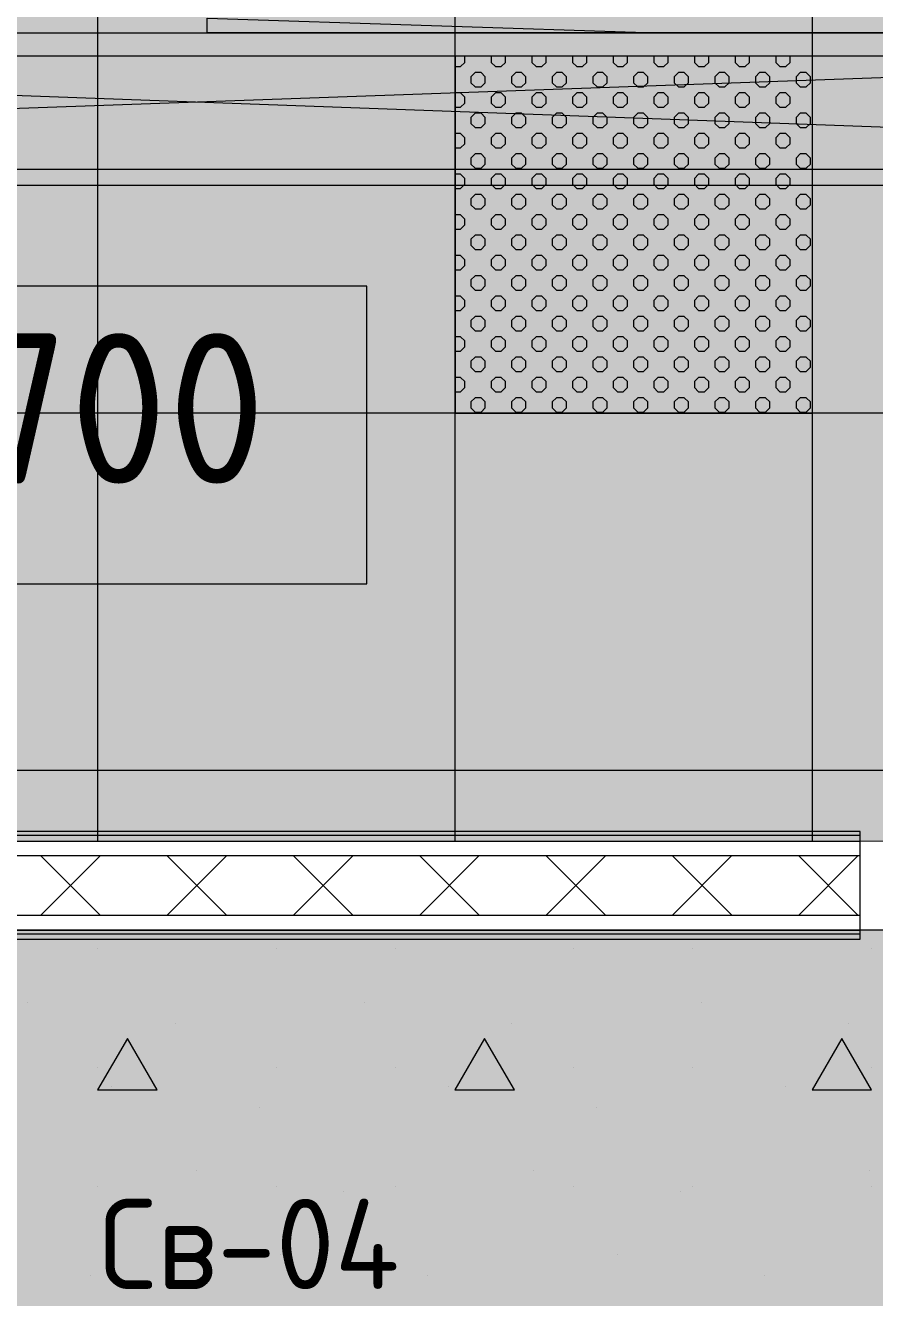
# Model space of a CAD drawing. Header units: millimetres. Extents: x -13069 to 207500, y -71366 to 56785.
# Drawn here: x 170555 to 171982, y 32788 to 34925 of the extents above; entities that cross this region are included whole.
import ezdxf

# ---------------------------------------------------------------- set-up
doc = ezdxf.new("R2010")
doc.units = ezdxf.units.MM
doc.layers.add('PDF _Подложка без мебели', color=7, linetype='Continuous')
doc.layers.add('PDF _Текст', color=7, linetype='Continuous')
doc.layers.add('PDF _Потолки', color=7, linetype='Continuous', lineweight=5, true_color=0x535353)
doc.layers.add('PDF _Ригели', color=7, linetype='Continuous', true_color=0x959595)
doc.layers.add('PDF _светильники', color=7, linetype='Continuous', true_color=0xffffff)
doc.styles.add('PDF GOST Common', font='GOST_Common.ttf')

msp = doc.modelspace()

# ---------------------------------------------------------------- hatches: boundary and pattern name
at = {"layer": 'PDF _Потолки', "true_color": 0xcae6ff, "transparency": 33554559}
msp.add_hatch(color=254, dxfattribs=at).paths.add_polyline_path([(167977.922, 35239.842), (167977.922, 36244.642), (170279.521, 36244.642), (170279.521, 34656.742), (170429.521, 34656.742), (170429.521, 38515.443), (171388.92, 38499.243), (171388.92, 38361.943), (171808.921, 38361.943), (171808.921, 38492.143), (171925.12, 38490.142), (171910.02, 42957.142), (173810.319, 42957.142), (173840.519, 39227.542), (173296.72, 39236.743), (173283.525, 38467.242), (173299.723, 36362.342), (173843.724, 36362.643), (173858.525, 34529.142), (173713.322, 34529.142), (173713.322, 33554.843), (170429.521, 33554.643), (168905.925, 33554.643), (168905.925, 35239.842)])
at = {"layer": 'PDF _Потолки', "true_color": 0xffffff, "transparency": 33554559}
msp.add_hatch(color=7, dxfattribs=at).paths.add_polyline_path([(164998.924, 22658.343), (164998.924, 26422.341), (165168.919, 26422.341), (165168.919, 27608.343), (167412.919, 27608.343), (167427.922, 25005.844), (167427.922, 23805.844), (167427.922, 22132.342), (167397.123, 22132.342), (167397.123, 21526.544), (167675.12, 21526.544), (167675.12, 21159.741), (168160.02, 21159.741), (168157.225, 22062.441), (170317.021, 22062.441), (170317.021, 22667.443), (170565.422, 22667.443), (168531.523, 22676.443), (168531.523, 23506.442), (167977.922, 23506.442), (167977.922, 33404.643), (173867.619, 33404.643), (173925.022, 26392.343), (173779.82, 26392.343), (173779.82, 25405.941), (173933.024, 25405.941), (173955.32, 22652.441), (171517.021, 22663.241), (171517.021, 22007.443), (173980.522, 22007.443), (173998.82, 19747.442), (173800.822, 19747.442), (173800.822, 18418.542), (174009.52, 18418.542), (168168.321, 18418.243), (168163.621, 19961.541), (168163.621, 19961.041), (167690.123, 19961.041), (167690.123, 19115.341), (167375.12, 19115.341), (167375.12, 18483.041), (165792.021, 18483.041), (165792.021, 18784.542), (165130.223, 18784.542), (165130.223, 22112.341), (165639.524, 22112.341), (165639.524, 22658.343)])

# ---------------------------------------------------------------- linework, layer by layer
at = {"layer": 'PDF _Подложка без мебели', "lineweight": 18}
for points in [[(167427.922, 32933.341), (167427.922, 37341.342), (167447.923, 37341.342), (167957.92, 37341.342), (167957.92, 32933.341), (168012.919, 32933.341), (168012.919, 33389.642), (171957.225, 33389.642), (171957.225, 33570.542), (168905.925, 33570.542), (168905.925, 35123.942), (168890.025, 35123.942), (168890.025, 33404.643)], [(168890.025, 35239.842), (168790.025, 35239.842), (168790.025, 35223.942), (167977.922, 35223.942), (167977.922, 35123.942), (168790.025, 35123.942), (168790.025, 33504.643), (167967.924, 33504.643), (167967.924, 33404.643), (168890.025, 33404.643), (171957.225, 33404.643)], [(171957.225, 33563.642), (168905.925, 33563.642), (168905.925, 33554.643), (171957.225, 33554.643)], [(171957.225, 33529.643), (168890.025, 33529.643)], [(170580.821, 33429.643), (170680.821, 33529.643)], [(170681.523, 33429.643), (170581.523, 33529.643)], [(170793.022, 33429.643), (170893.022, 33529.643)], [(170893.62, 33429.643), (170793.62, 33529.643)], [(171005.119, 33429.643), (171105.119, 33529.643)], [(171105.821, 33429.643), (171005.821, 33529.643)], [(171217.222, 33429.643), (171317.222, 33529.643)], [(171317.924, 33429.643), (171217.924, 33529.643)], [(171429.423, 33429.643), (171529.423, 33529.643)], [(171530.021, 33429.643), (171430.021, 33529.643)], [(171641.52, 33429.643), (171741.52, 33529.643)], [(171742.222, 33429.643), (171642.222, 33529.643)], [(171853.624, 33429.643), (171953.624, 33529.643)], [(171954.319, 33429.643), (171854.319, 33529.643)], [(171957.225, 33429.643), (168890.025, 33429.643)], [(167995.42, 33398.641), (171957.225, 33398.641)]]:
    msp.add_lwpolyline(points, dxfattribs=at)
at = {"layer": 'PDF _Потолки', "color": 7, "lineweight": 13}
msp.add_lwpolyline([(167977.922, 35239.842), (168905.925, 35239.842), (168905.925, 33554.643), (170429.521, 33554.643), (173713.322, 33554.843), (173713.322, 34529.142), (173858.525, 34529.142), (173843.724, 36362.643), (173299.723, 36362.342), (173283.525, 38467.242), (173296.72, 39236.743), (173840.519, 39227.542), (173810.319, 42957.142), (171910.02, 42957.142), (171925.12, 38490.142), (171808.921, 38492.143), (171808.921, 38361.943), (171388.92, 38361.943), (171388.92, 38499.243), (170429.521, 38515.443), (170429.521, 34656.742), (170279.624, 34656.742), (170279.624, 36244.642), (167977.922, 36244.642)], close=True, dxfattribs=at)
for points in [[(170676.622, 38511.27), (170676.622, 33554.658)], [(171276.622, 38501.139), (171276.622, 33554.742)], [(171876.622, 38490.977), (171876.622, 33554.742)], [(173855.723, 34873.342), (170429.521, 34873.342)], [(173713.322, 34273.342), (168905.925, 34273.342)], [(173713.322, 33673.342), (168905.925, 33673.342)], [(171517.021, 22007.443), (171517.021, 22663.241), (173955.32, 22652.441), (173933.024, 25405.941), (173779.82, 25405.941), (173779.82, 26392.343), (173925.022, 26392.343), (173867.619, 33404.643), (167977.922, 33404.643), (167977.922, 23506.442), (168531.523, 23506.442), (168531.523, 22676.443), (170565.422, 22667.443), (170317.021, 22667.443), (170317.021, 22062.441)]]:
    msp.add_lwpolyline(points, dxfattribs=at)
at = {"layer": 'PDF _Потолки', "color": 161, "lineweight": 20, "true_color": 0x40a5ff}
for points in [[(170665.422, 33389.743), (170665.422, 33389.743)], [(171231.12, 33389.743), (171231.12, 33389.743)], [(171796.824, 33389.743), (171796.824, 33389.743)], [(170676.622, 33373.342), (170676.622, 33373.342)], [(170976.622, 33373.342), (170976.622, 33373.342)], [(171176.622, 33373.342), (171176.622, 33373.342)], [(171476.622, 33373.342), (171476.622, 33373.342)], [(171676.622, 33373.342), (171676.622, 33373.342)], [(171976.622, 33373.342), (171976.622, 33373.342)], [(170559.324, 33283.642), (170559.324, 33283.642)], [(171125.022, 33283.642), (171125.022, 33283.642)], [(171690.721, 33283.642), (171690.721, 33283.642)], [(170806.822, 33248.242), (170806.822, 33248.242)], [(171372.52, 33248.242), (171372.52, 33248.242)], [(171938.224, 33248.242), (171938.224, 33248.242)], [(170676.622, 33173.342), (170676.622, 33173.342)], [(170976.622, 33173.342), (170976.622, 33173.342)], [(171176.622, 33173.342), (171176.622, 33173.342)], [(171476.622, 33173.342), (171476.622, 33173.342)], [(171676.622, 33173.342), (171676.622, 33173.342)], [(171976.622, 33173.342), (171976.622, 33173.342)], [(170700.822, 33142.242), (170700.822, 33142.242)], [(171266.52, 33142.242), (171266.52, 33142.242)], [(171832.121, 33142.242), (171832.121, 33142.242)], [(170948.32, 33106.842), (170948.32, 33106.842)], [(171513.92, 33106.842), (171513.92, 33106.842)], [(170842.222, 33000.743), (170842.222, 33000.743)], [(171407.92, 33000.743), (171407.92, 33000.743)], [(171973.625, 33000.743), (171973.625, 33000.743)], [(170676.622, 32973.342), (170676.622, 32973.342)], [(170976.622, 32973.342), (170976.622, 32973.342)], [(171089.72, 32965.443), (171089.72, 32965.443)], [(171176.622, 32973.342), (171176.622, 32973.342)], [(171476.622, 32973.342), (171476.622, 32973.342)], [(171655.424, 32965.443), (171655.424, 32965.443)], [(171676.622, 32973.342), (171676.622, 32973.342)], [(171976.622, 32973.342), (171976.622, 32973.342)], [(170983.622, 32859.342), (170983.622, 32859.342)], [(171549.321, 32859.342), (171549.321, 32859.342)], [(170665.422, 32824.043), (170665.422, 32824.043)], [(171231.12, 32824.043), (171231.12, 32824.043)], [(171796.824, 32824.043), (171796.824, 32824.043)]]:
    msp.add_lwpolyline(points, dxfattribs=at)
for points in [[(170726.622, 33223.042), (170676.622, 33136.442), (170776.622, 33136.442)], [(171326.622, 33223.042), (171276.622, 33136.442), (171376.622, 33136.442)], [(171926.622, 33223.042), (171876.622, 33136.442), (171976.622, 33136.442)]]:
    msp.add_lwpolyline(points, close=True, dxfattribs=at)
at = {"layer": 'PDF _Ригели', "lineweight": 18}
for points in [[(173099.223, 34912.643), (173939.219, 34937.142), (173939.219, 34912.643), (170860.52, 34912.643), (170860.52, 34937.142), (171614.219, 34912.643)], [(174066.819, 34682.643), (167666.819, 34682.643), (167666.819, 34912.643), (174115.824, 34912.643), (174115.824, 34682.643)], [(167666.819, 34912.643), (174122.52, 34676.843)], [(174115.824, 34912.643), (167666.819, 34682.643)], [(168895.024, 34656.742), (173813.322, 34656.742)]]:
    msp.add_lwpolyline(points, dxfattribs=at)
msp.add_lwpolyline([(171129.02, 33986.642), (171129.02, 34486.642), (169829.02, 34486.642), (169829.02, 33986.642)], close=True, dxfattribs=at)
at = {"layer": 'PDF _светильники', "lineweight": 20}
for points in [[(171277.122, 34855.743), (171286.424, 34855.743), (171293.522, 34862.742), (171293.522, 34872.743), (171292.82, 34873.442)], [(171338.322, 34873.442), (171337.62, 34872.743), (171337.62, 34862.742), (171344.725, 34855.743), (171354.722, 34855.743), (171361.821, 34862.742), (171361.821, 34872.743), (171361.125, 34873.442)], [(171406.62, 34873.442), (171405.925, 34872.743), (171405.925, 34862.742), (171413.023, 34855.743), (171423.02, 34855.743), (171430.119, 34862.742), (171430.119, 34872.743), (171429.423, 34873.442)], [(171474.925, 34873.442), (171474.223, 34872.743), (171474.223, 34862.742), (171481.321, 34855.743), (171491.319, 34855.743), (171498.32, 34862.742), (171498.32, 34872.743), (171497.624, 34873.442)], [(171543.223, 34873.442), (171542.521, 34872.743), (171542.521, 34862.742), (171549.62, 34855.743), (171559.623, 34855.743), (171566.624, 34862.742), (171566.624, 34872.743), (171565.922, 34873.442)], [(171611.521, 34873.442), (171610.82, 34872.743), (171610.82, 34862.742), (171617.82, 34855.743), (171627.824, 34855.743), (171634.922, 34862.742), (171634.922, 34872.743), (171634.22, 34873.442)], [(171679.722, 34873.442), (171679.124, 34872.743), (171679.124, 34862.742), (171686.125, 34855.743), (171696.122, 34855.743), (171703.221, 34862.742), (171703.221, 34872.743), (171702.525, 34873.442)], [(171748.02, 34873.442), (171747.325, 34872.743), (171747.325, 34862.742), (171754.423, 34855.743), (171764.421, 34855.743), (171771.519, 34862.742), (171771.519, 34872.743), (171770.823, 34873.442)], [(171816.319, 34873.442), (171815.623, 34872.743), (171815.623, 34862.742), (171822.721, 34855.743), (171832.719, 34855.743), (171839.823, 34862.742), (171839.823, 34872.743), (171839.122, 34873.442)], [(171277.122, 34787.441), (171286.424, 34787.441), (171293.522, 34794.541), (171293.522, 34804.542), (171286.424, 34811.543), (171277.122, 34811.543)], [(171277.122, 34719.142), (171286.424, 34719.142), (171293.522, 34726.242), (171293.522, 34736.242), (171286.424, 34743.243), (171277.122, 34743.243)], [(171277.122, 34650.842), (171286.424, 34650.842), (171293.522, 34657.942), (171293.522, 34667.942), (171286.424, 34675.042), (171277.122, 34675.042)], [(171277.122, 34582.542), (171286.424, 34582.542), (171293.522, 34589.642), (171293.522, 34599.642), (171286.424, 34606.742), (171277.122, 34606.742)], [(171277.122, 34514.242), (171286.424, 34514.242), (171293.522, 34521.342), (171293.522, 34531.343), (171286.424, 34538.442), (171277.122, 34538.442)], [(171277.122, 34446.043), (171286.424, 34446.043), (171293.522, 34453.042), (171293.522, 34463.043), (171286.424, 34470.143), (171277.122, 34470.143)], [(171277.122, 34377.741), (171286.424, 34377.741), (171293.522, 34384.742), (171293.522, 34394.743), (171286.424, 34401.843), (171277.122, 34401.843)], [(171277.122, 34309.442), (171286.424, 34309.442), (171293.522, 34316.542), (171293.522, 34326.542), (171286.424, 34333.543), (171277.122, 34333.543)]]:
    msp.add_lwpolyline(points, dxfattribs=at)
at = {"layer": 'PDF _светильники', "color": 7, "lineweight": 13}
msp.add_lwpolyline([(171277.122, 34273.442), (171877.122, 34273.442), (171877.122, 34873.442), (171277.122, 34873.442)], close=True, dxfattribs=at)
at = {"layer": 'PDF _светильники', "lineweight": 20}
for points in [[(171327.623, 34838.642), (171320.622, 34845.742), (171310.624, 34845.742), (171303.52, 34838.642), (171303.52, 34828.642), (171310.624, 34821.542), (171320.622, 34821.542), (171327.623, 34828.642)], [(171395.921, 34838.642), (171388.822, 34845.742), (171378.819, 34845.742), (171371.824, 34838.642), (171371.824, 34828.642), (171378.819, 34821.542), (171388.822, 34821.542), (171395.921, 34828.642)], [(171464.219, 34838.642), (171457.121, 34845.742), (171447.123, 34845.742), (171440.123, 34838.642), (171440.123, 34828.642), (171447.123, 34821.542), (171457.121, 34821.542), (171464.219, 34828.642)], [(171532.524, 34838.642), (171525.419, 34845.742), (171515.422, 34845.742), (171508.323, 34838.642), (171508.323, 34828.642), (171515.422, 34821.542), (171525.419, 34821.542), (171532.524, 34828.642)], [(171600.822, 34838.642), (171593.724, 34845.742), (171583.72, 34845.742), (171576.622, 34838.642), (171576.622, 34828.642), (171583.72, 34821.542), (171593.724, 34821.542), (171600.822, 34828.642)], [(171669.12, 34838.642), (171662.022, 34845.742), (171652.024, 34845.742), (171644.92, 34838.642), (171644.92, 34828.642), (171652.024, 34821.542), (171662.022, 34821.542), (171669.12, 34828.642)], [(171737.321, 34838.642), (171730.32, 34845.742), (171720.323, 34845.742), (171713.224, 34838.642), (171713.224, 34828.642), (171720.323, 34821.542), (171730.32, 34821.542), (171737.321, 34828.642)], [(171805.619, 34838.642), (171798.521, 34845.742), (171788.523, 34845.742), (171781.523, 34838.642), (171781.523, 34828.642), (171788.523, 34821.542), (171798.521, 34821.542), (171805.619, 34828.642)], [(171873.924, 34838.642), (171866.819, 34845.742), (171856.822, 34845.742), (171849.821, 34838.642), (171849.821, 34828.642), (171856.822, 34821.542), (171866.819, 34821.542), (171873.924, 34828.642)], [(171361.821, 34804.542), (171354.722, 34811.543), (171344.725, 34811.543), (171337.62, 34804.542), (171337.62, 34794.541), (171344.725, 34787.441), (171354.722, 34787.441), (171361.821, 34794.541)], [(171430.119, 34804.542), (171423.02, 34811.543), (171413.023, 34811.543), (171405.925, 34804.542), (171405.925, 34794.541), (171413.023, 34787.441), (171423.02, 34787.441), (171430.119, 34794.541)], [(171498.32, 34804.542), (171491.319, 34811.543), (171481.321, 34811.543), (171474.223, 34804.542), (171474.223, 34794.541), (171481.321, 34787.441), (171491.319, 34787.441), (171498.32, 34794.541)], [(171566.624, 34804.542), (171559.623, 34811.543), (171549.62, 34811.543), (171542.521, 34804.542), (171542.521, 34794.541), (171549.62, 34787.441), (171559.623, 34787.441), (171566.624, 34794.541)], [(171634.922, 34804.542), (171627.824, 34811.543), (171617.82, 34811.543), (171610.82, 34804.542), (171610.82, 34794.541), (171617.82, 34787.441), (171627.824, 34787.441), (171634.922, 34794.541)], [(171703.221, 34804.542), (171696.122, 34811.543), (171686.125, 34811.543), (171679.124, 34804.542), (171679.124, 34794.541), (171686.125, 34787.441), (171696.122, 34787.441), (171703.221, 34794.541)], [(171771.519, 34804.542), (171764.421, 34811.543), (171754.423, 34811.543), (171747.325, 34804.542), (171747.325, 34794.541), (171754.423, 34787.441), (171764.421, 34787.441), (171771.519, 34794.541)], [(171839.823, 34804.542), (171832.719, 34811.543), (171822.721, 34811.543), (171815.623, 34804.542), (171815.623, 34794.541), (171822.721, 34787.441), (171832.719, 34787.441), (171839.823, 34794.541)], [(171327.623, 34770.342), (171320.622, 34777.442), (171310.624, 34777.442), (171303.52, 34770.342), (171303.52, 34760.342), (171310.624, 34753.242), (171320.622, 34753.242), (171327.623, 34760.342)], [(171395.921, 34770.342), (171388.822, 34777.442), (171378.819, 34777.442), (171371.824, 34770.342), (171371.824, 34760.342), (171378.819, 34753.242), (171388.822, 34753.242), (171395.921, 34760.342)], [(171464.219, 34770.342), (171457.121, 34777.442), (171447.123, 34777.442), (171440.123, 34770.342), (171440.123, 34760.342), (171447.123, 34753.242), (171457.121, 34753.242), (171464.219, 34760.342)], [(171532.524, 34770.342), (171525.419, 34777.442), (171515.422, 34777.442), (171508.323, 34770.342), (171508.323, 34760.342), (171515.422, 34753.242), (171525.419, 34753.242), (171532.524, 34760.342)], [(171600.822, 34770.342), (171593.724, 34777.442), (171583.72, 34777.442), (171576.622, 34770.342), (171576.622, 34760.342), (171583.72, 34753.242), (171593.724, 34753.242), (171600.822, 34760.342)], [(171669.12, 34770.342), (171662.022, 34777.442), (171652.024, 34777.442), (171644.92, 34770.342), (171644.92, 34760.342), (171652.024, 34753.242), (171662.022, 34753.242), (171669.12, 34760.342)], [(171737.321, 34770.342), (171730.32, 34777.442), (171720.323, 34777.442), (171713.224, 34770.342), (171713.224, 34760.342), (171720.323, 34753.242), (171730.32, 34753.242), (171737.321, 34760.342)], [(171805.619, 34770.342), (171798.521, 34777.442), (171788.523, 34777.442), (171781.523, 34770.342), (171781.523, 34760.342), (171788.523, 34753.242), (171798.521, 34753.242), (171805.619, 34760.342)], [(171873.924, 34770.342), (171866.819, 34777.442), (171856.822, 34777.442), (171849.821, 34770.342), (171849.821, 34760.342), (171856.822, 34753.242), (171866.819, 34753.242), (171873.924, 34760.342)], [(171361.821, 34736.242), (171354.722, 34743.243), (171344.725, 34743.243), (171337.62, 34736.242), (171337.62, 34726.242), (171344.725, 34719.142), (171354.722, 34719.142), (171361.821, 34726.242)], [(171430.119, 34736.242), (171423.02, 34743.243), (171413.023, 34743.243), (171405.925, 34736.242), (171405.925, 34726.242), (171413.023, 34719.142), (171423.02, 34719.142), (171430.119, 34726.242)], [(171498.32, 34736.242), (171491.319, 34743.243), (171481.321, 34743.243), (171474.223, 34736.242), (171474.223, 34726.242), (171481.321, 34719.142), (171491.319, 34719.142), (171498.32, 34726.242)], [(171566.624, 34736.242), (171559.623, 34743.243), (171549.62, 34743.243), (171542.521, 34736.242), (171542.521, 34726.242), (171549.62, 34719.142), (171559.623, 34719.142), (171566.624, 34726.242)], [(171634.922, 34736.242), (171627.824, 34743.243), (171617.82, 34743.243), (171610.82, 34736.242), (171610.82, 34726.242), (171617.82, 34719.142), (171627.824, 34719.142), (171634.922, 34726.242)], [(171703.221, 34736.242), (171696.122, 34743.243), (171686.125, 34743.243), (171679.124, 34736.242), (171679.124, 34726.242), (171686.125, 34719.142), (171696.122, 34719.142), (171703.221, 34726.242)], [(171771.519, 34736.242), (171764.421, 34743.243), (171754.423, 34743.243), (171747.325, 34736.242), (171747.325, 34726.242), (171754.423, 34719.142), (171764.421, 34719.142), (171771.519, 34726.242)], [(171839.823, 34736.242), (171832.719, 34743.243), (171822.721, 34743.243), (171815.623, 34736.242), (171815.623, 34726.242), (171822.721, 34719.142), (171832.719, 34719.142), (171839.823, 34726.242)], [(171327.623, 34702.043), (171320.622, 34709.143), (171310.624, 34709.143), (171303.52, 34702.043), (171303.52, 34692.042), (171310.624, 34685.043), (171320.622, 34685.043), (171327.623, 34692.042)], [(171395.921, 34702.043), (171388.822, 34709.143), (171378.819, 34709.143), (171371.824, 34702.043), (171371.824, 34692.042), (171378.819, 34685.043), (171388.822, 34685.043), (171395.921, 34692.042)], [(171464.219, 34702.043), (171457.121, 34709.143), (171447.123, 34709.143), (171440.123, 34702.043), (171440.123, 34692.042), (171447.123, 34685.043), (171457.121, 34685.043), (171464.219, 34692.042)], [(171532.524, 34702.043), (171525.419, 34709.143), (171515.422, 34709.143), (171508.323, 34702.043), (171508.323, 34692.042), (171515.422, 34685.043), (171525.419, 34685.043), (171532.524, 34692.042)], [(171600.822, 34702.043), (171593.724, 34709.143), (171583.72, 34709.143), (171576.622, 34702.043), (171576.622, 34692.042), (171583.72, 34685.043), (171593.724, 34685.043), (171600.822, 34692.042)], [(171669.12, 34702.043), (171662.022, 34709.143), (171652.024, 34709.143), (171644.92, 34702.043), (171644.92, 34692.042), (171652.024, 34685.043), (171662.022, 34685.043), (171669.12, 34692.042)], [(171737.321, 34702.043), (171730.32, 34709.143), (171720.323, 34709.143), (171713.224, 34702.043), (171713.224, 34692.042), (171720.323, 34685.043), (171730.32, 34685.043), (171737.321, 34692.042)], [(171805.619, 34702.043), (171798.521, 34709.143), (171788.523, 34709.143), (171781.523, 34702.043), (171781.523, 34692.042), (171788.523, 34685.043), (171798.521, 34685.043), (171805.619, 34692.042)], [(171873.924, 34702.043), (171866.819, 34709.143), (171856.822, 34709.143), (171849.821, 34702.043), (171849.821, 34692.042), (171856.822, 34685.043), (171866.819, 34685.043), (171873.924, 34692.042)], [(171361.821, 34667.942), (171354.722, 34675.042), (171344.725, 34675.042), (171337.62, 34667.942), (171337.62, 34657.942), (171344.725, 34650.842), (171354.722, 34650.842), (171361.821, 34657.942)], [(171430.119, 34667.942), (171423.02, 34675.042), (171413.023, 34675.042), (171405.925, 34667.942), (171405.925, 34657.942), (171413.023, 34650.842), (171423.02, 34650.842), (171430.119, 34657.942)], [(171498.32, 34667.942), (171491.319, 34675.042), (171481.321, 34675.042), (171474.223, 34667.942), (171474.223, 34657.942), (171481.321, 34650.842), (171491.319, 34650.842), (171498.32, 34657.942)], [(171566.624, 34667.942), (171559.623, 34675.042), (171549.62, 34675.042), (171542.521, 34667.942), (171542.521, 34657.942), (171549.62, 34650.842), (171559.623, 34650.842), (171566.624, 34657.942)], [(171634.922, 34667.942), (171627.824, 34675.042), (171617.82, 34675.042), (171610.82, 34667.942), (171610.82, 34657.942), (171617.82, 34650.842), (171627.824, 34650.842), (171634.922, 34657.942)], [(171703.221, 34667.942), (171696.122, 34675.042), (171686.125, 34675.042), (171679.124, 34667.942), (171679.124, 34657.942), (171686.125, 34650.842), (171696.122, 34650.842), (171703.221, 34657.942)], [(171771.519, 34667.942), (171764.421, 34675.042), (171754.423, 34675.042), (171747.325, 34667.942), (171747.325, 34657.942), (171754.423, 34650.842), (171764.421, 34650.842), (171771.519, 34657.942)], [(171839.823, 34667.942), (171832.719, 34675.042), (171822.721, 34675.042), (171815.623, 34667.942), (171815.623, 34657.942), (171822.721, 34650.842), (171832.719, 34650.842), (171839.823, 34657.942)], [(171327.623, 34633.743), (171320.622, 34640.843), (171310.624, 34640.843), (171303.52, 34633.743), (171303.52, 34623.742), (171310.624, 34616.741), (171320.622, 34616.741), (171327.623, 34623.742)], [(171395.921, 34633.743), (171388.822, 34640.843), (171378.819, 34640.843), (171371.824, 34633.743), (171371.824, 34623.742), (171378.819, 34616.741), (171388.822, 34616.741), (171395.921, 34623.742)], [(171464.219, 34633.743), (171457.121, 34640.843), (171447.123, 34640.843), (171440.123, 34633.743), (171440.123, 34623.742), (171447.123, 34616.741), (171457.121, 34616.741), (171464.219, 34623.742)], [(171532.524, 34633.743), (171525.419, 34640.843), (171515.422, 34640.843), (171508.323, 34633.743), (171508.323, 34623.742), (171515.422, 34616.741), (171525.419, 34616.741), (171532.524, 34623.742)], [(171600.822, 34633.743), (171593.724, 34640.843), (171583.72, 34640.843), (171576.622, 34633.743), (171576.622, 34623.742), (171583.72, 34616.741), (171593.724, 34616.741), (171600.822, 34623.742)], [(171669.12, 34633.743), (171662.022, 34640.843), (171652.024, 34640.843), (171644.92, 34633.743), (171644.92, 34623.742), (171652.024, 34616.741), (171662.022, 34616.741), (171669.12, 34623.742)], [(171737.321, 34633.743), (171730.32, 34640.843), (171720.323, 34640.843), (171713.224, 34633.743), (171713.224, 34623.742), (171720.323, 34616.741), (171730.32, 34616.741), (171737.321, 34623.742)], [(171805.619, 34633.743), (171798.521, 34640.843), (171788.523, 34640.843), (171781.523, 34633.743), (171781.523, 34623.742), (171788.523, 34616.741), (171798.521, 34616.741), (171805.619, 34623.742)], [(171873.924, 34633.743), (171866.819, 34640.843), (171856.822, 34640.843), (171849.821, 34633.743), (171849.821, 34623.742), (171856.822, 34616.741), (171866.819, 34616.741), (171873.924, 34623.742)], [(171361.821, 34599.642), (171354.722, 34606.742), (171344.725, 34606.742), (171337.62, 34599.642), (171337.62, 34589.642), (171344.725, 34582.542), (171354.722, 34582.542), (171361.821, 34589.642)], [(171430.119, 34599.642), (171423.02, 34606.742), (171413.023, 34606.742), (171405.925, 34599.642), (171405.925, 34589.642), (171413.023, 34582.542), (171423.02, 34582.542), (171430.119, 34589.642)], [(171498.32, 34599.642), (171491.319, 34606.742), (171481.321, 34606.742), (171474.223, 34599.642), (171474.223, 34589.642), (171481.321, 34582.542), (171491.319, 34582.542), (171498.32, 34589.642)], [(171566.624, 34599.642), (171559.623, 34606.742), (171549.62, 34606.742), (171542.521, 34599.642), (171542.521, 34589.642), (171549.62, 34582.542), (171559.623, 34582.542), (171566.624, 34589.642)], [(171634.922, 34599.642), (171627.824, 34606.742), (171617.82, 34606.742), (171610.82, 34599.642), (171610.82, 34589.642), (171617.82, 34582.542), (171627.824, 34582.542), (171634.922, 34589.642)], [(171703.221, 34599.642), (171696.122, 34606.742), (171686.125, 34606.742), (171679.124, 34599.642), (171679.124, 34589.642), (171686.125, 34582.542), (171696.122, 34582.542), (171703.221, 34589.642)], [(171771.519, 34599.642), (171764.421, 34606.742), (171754.423, 34606.742), (171747.325, 34599.642), (171747.325, 34589.642), (171754.423, 34582.542), (171764.421, 34582.542), (171771.519, 34589.642)], [(171839.823, 34599.642), (171832.719, 34606.742), (171822.721, 34606.742), (171815.623, 34599.642), (171815.623, 34589.642), (171822.721, 34582.542), (171832.719, 34582.542), (171839.823, 34589.642)], [(171327.623, 34565.542), (171320.622, 34572.543), (171310.624, 34572.543), (171303.52, 34565.542), (171303.52, 34555.541), (171310.624, 34548.442), (171320.622, 34548.442), (171327.623, 34555.541)], [(171395.921, 34565.542), (171388.822, 34572.543), (171378.819, 34572.543), (171371.824, 34565.542), (171371.824, 34555.541), (171378.819, 34548.442), (171388.822, 34548.442), (171395.921, 34555.541)], [(171464.219, 34565.542), (171457.121, 34572.543), (171447.123, 34572.543), (171440.123, 34565.542), (171440.123, 34555.541), (171447.123, 34548.442), (171457.121, 34548.442), (171464.219, 34555.541)], [(171532.524, 34565.542), (171525.419, 34572.543), (171515.422, 34572.543), (171508.323, 34565.542), (171508.323, 34555.541), (171515.422, 34548.442), (171525.419, 34548.442), (171532.524, 34555.541)], [(171600.822, 34565.542), (171593.724, 34572.543), (171583.72, 34572.543), (171576.622, 34565.542), (171576.622, 34555.541), (171583.72, 34548.442), (171593.724, 34548.442), (171600.822, 34555.541)], [(171669.12, 34565.542), (171662.022, 34572.543), (171652.024, 34572.543), (171644.92, 34565.542), (171644.92, 34555.541), (171652.024, 34548.442), (171662.022, 34548.442), (171669.12, 34555.541)], [(171737.321, 34565.542), (171730.32, 34572.543), (171720.323, 34572.543), (171713.224, 34565.542), (171713.224, 34555.541), (171720.323, 34548.442), (171730.32, 34548.442), (171737.321, 34555.541)], [(171805.619, 34565.542), (171798.521, 34572.543), (171788.523, 34572.543), (171781.523, 34565.542), (171781.523, 34555.541), (171788.523, 34548.442), (171798.521, 34548.442), (171805.619, 34555.541)], [(171873.924, 34565.542), (171866.819, 34572.543), (171856.822, 34572.543), (171849.821, 34565.542), (171849.821, 34555.541), (171856.822, 34548.442), (171866.819, 34548.442), (171873.924, 34555.541)], [(171361.821, 34531.343), (171354.722, 34538.442), (171344.725, 34538.442), (171337.62, 34531.343), (171337.62, 34521.342), (171344.725, 34514.242), (171354.722, 34514.242), (171361.821, 34521.342)], [(171430.119, 34531.343), (171423.02, 34538.442), (171413.023, 34538.442), (171405.925, 34531.343), (171405.925, 34521.342), (171413.023, 34514.242), (171423.02, 34514.242), (171430.119, 34521.342)], [(171498.32, 34531.343), (171491.319, 34538.442), (171481.321, 34538.442), (171474.223, 34531.343), (171474.223, 34521.342), (171481.321, 34514.242), (171491.319, 34514.242), (171498.32, 34521.342)], [(171566.624, 34531.343), (171559.623, 34538.442), (171549.62, 34538.442), (171542.521, 34531.343), (171542.521, 34521.342), (171549.62, 34514.242), (171559.623, 34514.242), (171566.624, 34521.342)], [(171634.922, 34531.343), (171627.824, 34538.442), (171617.82, 34538.442), (171610.82, 34531.343), (171610.82, 34521.342), (171617.82, 34514.242), (171627.824, 34514.242), (171634.922, 34521.342)], [(171703.221, 34531.343), (171696.122, 34538.442), (171686.125, 34538.442), (171679.124, 34531.343), (171679.124, 34521.342), (171686.125, 34514.242), (171696.122, 34514.242), (171703.221, 34521.342)], [(171771.519, 34531.343), (171764.421, 34538.442), (171754.423, 34538.442), (171747.325, 34531.343), (171747.325, 34521.342), (171754.423, 34514.242), (171764.421, 34514.242), (171771.519, 34521.342)], [(171839.823, 34531.343), (171832.719, 34538.442), (171822.721, 34538.442), (171815.623, 34531.343), (171815.623, 34521.342), (171822.721, 34514.242), (171832.719, 34514.242), (171839.823, 34521.342)], [(171327.623, 34497.242), (171320.622, 34504.241), (171310.624, 34504.241), (171303.52, 34497.242), (171303.52, 34487.242), (171310.624, 34480.142), (171320.622, 34480.142), (171327.623, 34487.242)], [(171395.921, 34497.242), (171388.822, 34504.241), (171378.819, 34504.241), (171371.824, 34497.242), (171371.824, 34487.242), (171378.819, 34480.142), (171388.822, 34480.142), (171395.921, 34487.242)], [(171464.219, 34497.242), (171457.121, 34504.241), (171447.123, 34504.241), (171440.123, 34497.242), (171440.123, 34487.242), (171447.123, 34480.142), (171457.121, 34480.142), (171464.219, 34487.242)], [(171532.524, 34497.242), (171525.419, 34504.241), (171515.422, 34504.241), (171508.323, 34497.242), (171508.323, 34487.242), (171515.422, 34480.142), (171525.419, 34480.142), (171532.524, 34487.242)], [(171600.822, 34497.242), (171593.724, 34504.241), (171583.72, 34504.241), (171576.622, 34497.242), (171576.622, 34487.242), (171583.72, 34480.142), (171593.724, 34480.142), (171600.822, 34487.242)], [(171669.12, 34497.242), (171662.022, 34504.241), (171652.024, 34504.241), (171644.92, 34497.242), (171644.92, 34487.242), (171652.024, 34480.142), (171662.022, 34480.142), (171669.12, 34487.242)], [(171737.321, 34497.242), (171730.32, 34504.241), (171720.323, 34504.241), (171713.224, 34497.242), (171713.224, 34487.242), (171720.323, 34480.142), (171730.32, 34480.142), (171737.321, 34487.242)], [(171805.619, 34497.242), (171798.521, 34504.241), (171788.523, 34504.241), (171781.523, 34497.242), (171781.523, 34487.242), (171788.523, 34480.142), (171798.521, 34480.142), (171805.619, 34487.242)], [(171873.924, 34497.242), (171866.819, 34504.241), (171856.822, 34504.241), (171849.821, 34497.242), (171849.821, 34487.242), (171856.822, 34480.142), (171866.819, 34480.142), (171873.924, 34487.242)], [(171361.821, 34463.043), (171354.722, 34470.143), (171344.725, 34470.143), (171337.62, 34463.043), (171337.62, 34453.042), (171344.725, 34446.043), (171354.722, 34446.043), (171361.821, 34453.042)], [(171430.119, 34463.043), (171423.02, 34470.143), (171413.023, 34470.143), (171405.925, 34463.043), (171405.925, 34453.042), (171413.023, 34446.043), (171423.02, 34446.043), (171430.119, 34453.042)], [(171498.32, 34463.043), (171491.319, 34470.143), (171481.321, 34470.143), (171474.223, 34463.043), (171474.223, 34453.042), (171481.321, 34446.043), (171491.319, 34446.043), (171498.32, 34453.042)], [(171566.624, 34463.043), (171559.623, 34470.143), (171549.62, 34470.143), (171542.521, 34463.043), (171542.521, 34453.042), (171549.62, 34446.043), (171559.623, 34446.043), (171566.624, 34453.042)], [(171634.922, 34463.043), (171627.824, 34470.143), (171617.82, 34470.143), (171610.82, 34463.043), (171610.82, 34453.042), (171617.82, 34446.043), (171627.824, 34446.043), (171634.922, 34453.042)], [(171703.221, 34463.043), (171696.122, 34470.143), (171686.125, 34470.143), (171679.124, 34463.043), (171679.124, 34453.042), (171686.125, 34446.043), (171696.122, 34446.043), (171703.221, 34453.042)], [(171771.519, 34463.043), (171764.421, 34470.143), (171754.423, 34470.143), (171747.325, 34463.043), (171747.325, 34453.042), (171754.423, 34446.043), (171764.421, 34446.043), (171771.519, 34453.042)], [(171839.823, 34463.043), (171832.719, 34470.143), (171822.721, 34470.143), (171815.623, 34463.043), (171815.623, 34453.042), (171822.721, 34446.043), (171832.719, 34446.043), (171839.823, 34453.042)], [(171327.623, 34428.942), (171320.622, 34436.042), (171310.624, 34436.042), (171303.52, 34428.942), (171303.52, 34418.942), (171310.624, 34411.842), (171320.622, 34411.842), (171327.623, 34418.942)], [(171395.921, 34428.942), (171388.822, 34436.042), (171378.819, 34436.042), (171371.824, 34428.942), (171371.824, 34418.942), (171378.819, 34411.842), (171388.822, 34411.842), (171395.921, 34418.942)], [(171464.219, 34428.942), (171457.121, 34436.042), (171447.123, 34436.042), (171440.123, 34428.942), (171440.123, 34418.942), (171447.123, 34411.842), (171457.121, 34411.842), (171464.219, 34418.942)], [(171532.524, 34428.942), (171525.419, 34436.042), (171515.422, 34436.042), (171508.323, 34428.942), (171508.323, 34418.942), (171515.422, 34411.842), (171525.419, 34411.842), (171532.524, 34418.942)], [(171600.822, 34428.942), (171593.724, 34436.042), (171583.72, 34436.042), (171576.622, 34428.942), (171576.622, 34418.942), (171583.72, 34411.842), (171593.724, 34411.842), (171600.822, 34418.942)], [(171669.12, 34428.942), (171662.022, 34436.042), (171652.024, 34436.042), (171644.92, 34428.942), (171644.92, 34418.942), (171652.024, 34411.842), (171662.022, 34411.842), (171669.12, 34418.942)], [(171737.321, 34428.942), (171730.32, 34436.042), (171720.323, 34436.042), (171713.224, 34428.942), (171713.224, 34418.942), (171720.323, 34411.842), (171730.32, 34411.842), (171737.321, 34418.942)], [(171805.619, 34428.942), (171798.521, 34436.042), (171788.523, 34436.042), (171781.523, 34428.942), (171781.523, 34418.942), (171788.523, 34411.842), (171798.521, 34411.842), (171805.619, 34418.942)], [(171873.924, 34428.942), (171866.819, 34436.042), (171856.822, 34436.042), (171849.821, 34428.942), (171849.821, 34418.942), (171856.822, 34411.842), (171866.819, 34411.842), (171873.924, 34418.942)], [(171361.821, 34394.743), (171354.722, 34401.843), (171344.725, 34401.843), (171337.62, 34394.743), (171337.62, 34384.742), (171344.725, 34377.741), (171354.722, 34377.741), (171361.821, 34384.742)], [(171430.119, 34394.743), (171423.02, 34401.843), (171413.023, 34401.843), (171405.925, 34394.743), (171405.925, 34384.742), (171413.023, 34377.741), (171423.02, 34377.741), (171430.119, 34384.742)], [(171498.32, 34394.743), (171491.319, 34401.843), (171481.321, 34401.843), (171474.223, 34394.743), (171474.223, 34384.742), (171481.321, 34377.741), (171491.319, 34377.741), (171498.32, 34384.742)], [(171566.624, 34394.743), (171559.623, 34401.843), (171549.62, 34401.843), (171542.521, 34394.743), (171542.521, 34384.742), (171549.62, 34377.741), (171559.623, 34377.741), (171566.624, 34384.742)], [(171634.922, 34394.743), (171627.824, 34401.843), (171617.82, 34401.843), (171610.82, 34394.743), (171610.82, 34384.742), (171617.82, 34377.741), (171627.824, 34377.741), (171634.922, 34384.742)], [(171703.221, 34394.743), (171696.122, 34401.843), (171686.125, 34401.843), (171679.124, 34394.743), (171679.124, 34384.742), (171686.125, 34377.741), (171696.122, 34377.741), (171703.221, 34384.742)], [(171771.519, 34394.743), (171764.421, 34401.843), (171754.423, 34401.843), (171747.325, 34394.743), (171747.325, 34384.742), (171754.423, 34377.741), (171764.421, 34377.741), (171771.519, 34384.742)], [(171839.823, 34394.743), (171832.719, 34401.843), (171822.721, 34401.843), (171815.623, 34394.743), (171815.623, 34384.742), (171822.721, 34377.741), (171832.719, 34377.741), (171839.823, 34384.742)], [(171327.623, 34360.642), (171320.622, 34367.742), (171310.624, 34367.742), (171303.52, 34360.642), (171303.52, 34350.642), (171310.624, 34343.542), (171320.622, 34343.542), (171327.623, 34350.642)], [(171395.921, 34360.642), (171388.822, 34367.742), (171378.819, 34367.742), (171371.824, 34360.642), (171371.824, 34350.642), (171378.819, 34343.542), (171388.822, 34343.542), (171395.921, 34350.642)], [(171464.219, 34360.642), (171457.121, 34367.742), (171447.123, 34367.742), (171440.123, 34360.642), (171440.123, 34350.642), (171447.123, 34343.542), (171457.121, 34343.542), (171464.219, 34350.642)], [(171532.524, 34360.642), (171525.419, 34367.742), (171515.422, 34367.742), (171508.323, 34360.642), (171508.323, 34350.642), (171515.422, 34343.542), (171525.419, 34343.542), (171532.524, 34350.642)], [(171600.822, 34360.642), (171593.724, 34367.742), (171583.72, 34367.742), (171576.622, 34360.642), (171576.622, 34350.642), (171583.72, 34343.542), (171593.724, 34343.542), (171600.822, 34350.642)], [(171669.12, 34360.642), (171662.022, 34367.742), (171652.024, 34367.742), (171644.92, 34360.642), (171644.92, 34350.642), (171652.024, 34343.542), (171662.022, 34343.542), (171669.12, 34350.642)], [(171737.321, 34360.642), (171730.32, 34367.742), (171720.323, 34367.742), (171713.224, 34360.642), (171713.224, 34350.642), (171720.323, 34343.542), (171730.32, 34343.542), (171737.321, 34350.642)], [(171805.619, 34360.642), (171798.521, 34367.742), (171788.523, 34367.742), (171781.523, 34360.642), (171781.523, 34350.642), (171788.523, 34343.542), (171798.521, 34343.542), (171805.619, 34350.642)], [(171873.924, 34360.642), (171866.819, 34367.742), (171856.822, 34367.742), (171849.821, 34360.642), (171849.821, 34350.642), (171856.822, 34343.542), (171866.819, 34343.542), (171873.924, 34350.642)], [(171361.821, 34326.542), (171354.722, 34333.543), (171344.725, 34333.543), (171337.62, 34326.542), (171337.62, 34316.542), (171344.725, 34309.442), (171354.722, 34309.442), (171361.821, 34316.542)], [(171430.119, 34326.542), (171423.02, 34333.543), (171413.023, 34333.543), (171405.925, 34326.542), (171405.925, 34316.542), (171413.023, 34309.442), (171423.02, 34309.442), (171430.119, 34316.542)], [(171498.32, 34326.542), (171491.319, 34333.543), (171481.321, 34333.543), (171474.223, 34326.542), (171474.223, 34316.542), (171481.321, 34309.442), (171491.319, 34309.442), (171498.32, 34316.542)], [(171566.624, 34326.542), (171559.623, 34333.543), (171549.62, 34333.543), (171542.521, 34326.542), (171542.521, 34316.542), (171549.62, 34309.442), (171559.623, 34309.442), (171566.624, 34316.542)], [(171634.922, 34326.542), (171627.824, 34333.543), (171617.82, 34333.543), (171610.82, 34326.542), (171610.82, 34316.542), (171617.82, 34309.442), (171627.824, 34309.442), (171634.922, 34316.542)], [(171703.221, 34326.542), (171696.122, 34333.543), (171686.125, 34333.543), (171679.124, 34326.542), (171679.124, 34316.542), (171686.125, 34309.442), (171696.122, 34309.442), (171703.221, 34316.542)], [(171771.519, 34326.542), (171764.421, 34333.543), (171754.423, 34333.543), (171747.325, 34326.542), (171747.325, 34316.542), (171754.423, 34309.442), (171764.421, 34309.442), (171771.519, 34316.542)], [(171839.823, 34326.542), (171832.719, 34333.543), (171822.721, 34333.543), (171815.623, 34326.542), (171815.623, 34316.542), (171822.721, 34309.442), (171832.719, 34309.442), (171839.823, 34316.542)], [(171327.623, 34292.343), (171320.622, 34299.443), (171310.624, 34299.443), (171303.52, 34292.343), (171303.52, 34282.342), (171310.624, 34275.343), (171320.622, 34275.343), (171327.623, 34282.342)], [(171395.921, 34292.343), (171388.822, 34299.443), (171378.819, 34299.443), (171371.824, 34292.343), (171371.824, 34282.342), (171378.819, 34275.343), (171388.822, 34275.343), (171395.921, 34282.342)], [(171464.219, 34292.343), (171457.121, 34299.443), (171447.123, 34299.443), (171440.123, 34292.343), (171440.123, 34282.342), (171447.123, 34275.343), (171457.121, 34275.343), (171464.219, 34282.342)], [(171532.524, 34292.343), (171525.419, 34299.443), (171515.422, 34299.443), (171508.323, 34292.343), (171508.323, 34282.342), (171515.422, 34275.343), (171525.419, 34275.343), (171532.524, 34282.342)], [(171600.822, 34292.343), (171593.724, 34299.443), (171583.72, 34299.443), (171576.622, 34292.343), (171576.622, 34282.342), (171583.72, 34275.343), (171593.724, 34275.343), (171600.822, 34282.342)], [(171669.12, 34292.343), (171662.022, 34299.443), (171652.024, 34299.443), (171644.92, 34292.343), (171644.92, 34282.342), (171652.024, 34275.343), (171662.022, 34275.343), (171669.12, 34282.342)], [(171737.321, 34292.343), (171730.32, 34299.443), (171720.323, 34299.443), (171713.224, 34292.343), (171713.224, 34282.342), (171720.323, 34275.343), (171730.32, 34275.343), (171737.321, 34282.342)], [(171805.619, 34292.343), (171798.521, 34299.443), (171788.523, 34299.443), (171781.523, 34292.343), (171781.523, 34282.342), (171788.523, 34275.343), (171798.521, 34275.343), (171805.619, 34282.342)], [(171873.924, 34292.343), (171866.819, 34299.443), (171856.822, 34299.443), (171849.821, 34292.343), (171849.821, 34282.342), (171856.822, 34275.343), (171866.819, 34275.343), (171873.924, 34282.342)]]:
    msp.add_lwpolyline(points, close=True, dxfattribs=at)
at = {"layer": 'PDF _светильники', "color": 53, "lineweight": 0, "true_color": 0xf7e046, "transparency": 33554559}
msp.add_solid([(171277.122, 34273.442), (171877.122, 34273.442), (171277.122, 34873.442), (171877.122, 34873.442)], dxfattribs=at)

# ---------------------------------------------------------------- texts
at = {"layer": 'PDF _Текст', "color": 252, "true_color": 0x959595, "insert": (170050.173, 34252.071), "char_height": 252.5097, "attachment_point": 4, "style": 'PDF GOST Common'}
msp.add_mtext('+2,700', dxfattribs=at)
at = {"layer": 'PDF _Текст', "insert": (170679.521, 32877.586), "char_height": 151.5063, "attachment_point": 4, "style": 'PDF GOST Common'}
msp.add_mtext('Св-04', dxfattribs=at)

doc.saveas('drawing.dxf')
